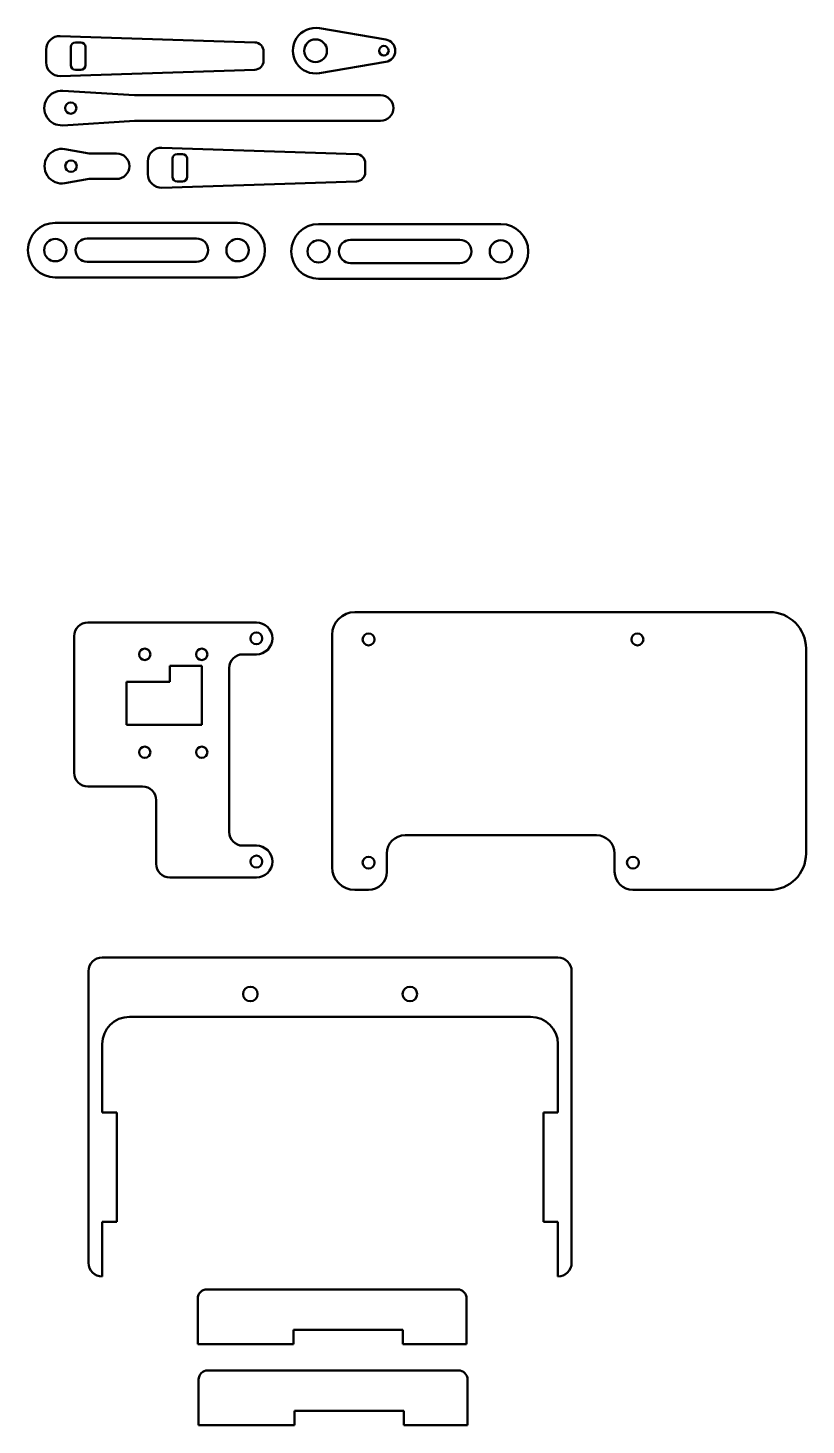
# Model space of a CAD drawing. Header units: millimetres. Extents: x 43 to 213, y 222 to 528.
import ezdxf

# ---------------------------------------------------------------- set-up
doc = ezdxf.new("R2010")
doc.units = ezdxf.units.MM
doc.layers.add('Visible (ANSI)', color=7, linetype='Continuous', lineweight=50)

msp = doc.modelspace()

# ---------------------------------------------------------------- linework, layer by layer
at = {"layer": 'Visible (ANSI)'}
for p, q in [((121.21, 525.91), (106.63, 528.37)), ((92.47, 525.26), (49.79, 526.66)), ((53.09, 525.27), (54.29, 525.27)), ((46.69, 523.67), (46.69, 520.87)), ((52.09, 520.27), (52.09, 524.27)), ((55.29, 524.27), (55.29, 520.27)), ((94.4, 521.27), (94.4, 523.27)), ((49.79, 517.87), (92.47, 519.27)), ((54.29, 519.27), (53.09, 519.27)), ((106.63, 518.51), (121.21, 520.98)), ((66.08, 513.65), (50.32, 514.64)), ((120.08, 513.65), (66.08, 513.65)), ((50.32, 507.05), (66.08, 508.05)), ((66.08, 508.05), (120.08, 508.05)), ((56.14, 500.89), (50.8, 501.84)), ((62.14, 500.89), (56.14, 500.89)), ((114.77, 500.75), (72.1, 502.15)), ((75.4, 500.75), (76.6, 500.75)), ((69, 499.15), (69, 496.35)), ((74.4, 495.75), (74.4, 499.75)), ((77.6, 499.75), (77.6, 495.75)), ((116.7, 496.75), (116.7, 498.75)), ((50.8, 494.35), (56.14, 495.29)), ((56.14, 495.29), (62.14, 495.29)), ((72.1, 493.35), (114.77, 494.75)), ((76.6, 494.75), (75.4, 494.75)), ((88.69, 485.66), (48.69, 485.66)), ((146.47, 485.38), (106.47, 485.38)), ((55.69, 482.21), (79.69, 482.21)), ((113.47, 481.93), (137.47, 481.93)), ((79.69, 477.11), (55.69, 477.11)), ((137.47, 476.83), (113.47, 476.83)), ((48.69, 473.66), (88.69, 473.66)), ((106.47, 473.38), (146.47, 473.38)), ((205.43, 400.18), (114.43, 400.18)), ((92.82, 397.91), (55.82, 397.91)), ((52.82, 394.91), (52.82, 364.91)), ((109.43, 395.18), (109.43, 344.18)), ((89.82, 390.91), (92.82, 390.91)), ((213.43, 347.18), (213.43, 392.18)), ((73.82, 384.91), (73.82, 388.41)), ((73.82, 388.41), (80.82, 388.41)), ((80.82, 388.41), (80.82, 375.41)), ((86.82, 351.91), (86.82, 387.91)), ((64.32, 375.41), (64.32, 384.91)), ((64.32, 384.91), (73.82, 384.91)), ((80.82, 375.41), (64.32, 375.41)), ((55.82, 361.91), (67.82, 361.91)), ((70.82, 358.91), (70.82, 344.91)), ((125.43, 351.18), (167.43, 351.18)), ((92.82, 348.91), (89.82, 348.91)), ((121.43, 343.18), (121.43, 347.18)), ((171.43, 347.18), (171.43, 343.18)), ((73.82, 341.91), (92.82, 341.91)), ((114.43, 339.18), (117.43, 339.18)), ((175.43, 339.18), (205.43, 339.18)), ((158.99, 324.33), (58.99, 324.33)), ((55.99, 321.33), (55.99, 257.33)), ((161.99, 257.33), (161.99, 321.33)), ((64.99, 311.33), (152.99, 311.33)), ((58.99, 290.33), (58.99, 305.33)), ((158.99, 305.33), (158.99, 290.33)), ((62.19, 290.33), (58.99, 290.33)), ((62.19, 266.33), (62.19, 290.33)), ((155.79, 290.33), (155.79, 266.33)), ((158.99, 290.33), (155.79, 290.33)), ((58.99, 266.33), (62.19, 266.33)), ((58.99, 254.33), (58.99, 266.33)), ((155.79, 266.33), (158.99, 266.33)), ((158.99, 266.33), (158.99, 254.33)), ((79.95, 249.47), (79.95, 239.47)), ((136.95, 251.47), (81.95, 251.47)), ((138.95, 239.47), (138.95, 249.47)), ((100.95, 239.47), (100.95, 242.57)), ((100.95, 242.57), (124.95, 242.57)), ((124.95, 242.57), (124.95, 239.47)), ((79.95, 239.47), (100.95, 239.47)), ((124.95, 239.47), (138.95, 239.47)), ((137.15, 233.69), (82.15, 233.69)), ((80.15, 231.69), (80.15, 221.69)), ((139.15, 221.69), (139.15, 231.69)), ((101.15, 221.69), (101.15, 224.79)), ((101.15, 224.79), (125.15, 224.79)), ((125.15, 224.79), (125.15, 221.69)), ((80.15, 221.69), (101.15, 221.69)), ((125.15, 221.69), (139.15, 221.69))]:
    msp.add_line(p, q, dxfattribs=at)
for centre, radius in [((105.8, 523.44), 2.5), ((120.8, 523.44), 1.05), ((52.08, 510.85), 1.25), ((52.14, 498.09), 1.25), ((48.69, 479.66), 2.45), ((88.69, 479.66), 2.45), ((106.47, 479.38), 2.45), ((146.47, 479.38), 2.45), ((92.82, 394.41), 1.3), ((117.43, 394.18), 1.3), ((176.43, 394.18), 1.3), ((68.32, 390.91), 1.25), ((80.82, 390.91), 1.25), ((68.32, 369.41), 1.25), ((80.82, 369.41), 1.25), ((92.82, 345.41), 1.3), ((117.43, 345.18), 1.3), ((175.43, 345.18), 1.3), ((91.49, 316.33), 1.6), ((126.49, 316.33), 1.6)]:
    msp.add_circle(centre, radius, dxfattribs=at)
for centre, radius, start, end in [((105.8, 523.44), 5, 80.4059, 279.5941), ((49.69, 523.67), 3, 88.1216, 180), ((53.09, 524.27), 1, 90, 180), ((54.29, 524.27), 1, 0, 90), ((92.4, 523.27), 2, 0, 88.1216), ((120.8, 523.44), 2.5, 279.5941, 80.4059), ((49.69, 520.87), 3, 180, 271.8784), ((53.09, 520.27), 1, 180, 270), ((54.29, 520.27), 1, 270, 0), ((92.4, 521.27), 2, 271.8784, 0), ((50.08, 510.85), 3.8, 86.3968, 273.6032), ((120.08, 510.85), 2.8, 270, 90), ((50.14, 498.09), 3.8, 79.9931, 280.0069), ((62.14, 498.09), 2.8, 270, 90), ((72, 499.15), 3, 88.1216, 180), ((75.4, 499.75), 1, 90, 180), ((76.6, 499.75), 1, 0, 90), ((114.7, 498.75), 2, 0, 88.1216), ((72, 496.35), 3, 180, 271.8784), ((75.4, 495.75), 1, 180, 270), ((76.6, 495.75), 1, 270, 0), ((114.7, 496.75), 2, 271.8784, 0), ((48.69, 479.66), 6, 90, 270), ((88.69, 479.66), 6, 270, 90), ((106.47, 479.38), 6, 90, 270), ((146.47, 479.38), 6, 270, 90), ((55.69, 479.66), 2.55, 90, 270), ((79.69, 479.66), 2.55, 270, 90), ((113.47, 479.38), 2.55, 90, 270), ((137.47, 479.38), 2.55, 270, 90), ((114.43, 395.18), 5, 90, 180), ((205.43, 392.18), 8, 0, 90), ((55.82, 394.91), 3, 90, 180), ((92.82, 394.41), 3.5, 270, 90), ((89.82, 387.91), 3, 90, 180), ((55.82, 364.91), 3, 180, 270), ((67.82, 358.91), 3, 0, 90), ((89.82, 351.91), 3, 180, 270), ((125.43, 347.18), 4, 90, 180), ((167.43, 347.18), 4, 0, 90), ((92.82, 345.41), 3.5, 270, 90), ((205.43, 347.18), 8, 270, 0), ((73.82, 344.91), 3, 180, 270), ((114.43, 344.18), 5, 180, 270), ((117.43, 343.18), 4, 270, 0), ((175.43, 343.18), 4, 180, 270), ((58.99, 321.33), 3, 90, 180), ((158.99, 321.33), 3, 0, 90), ((64.99, 305.33), 6, 90, 180), ((152.99, 305.33), 6, 0, 90), ((58.99, 257.33), 3, 180, 270), ((158.99, 257.33), 3, 270, 0), ((81.95, 249.47), 2, 90, 180), ((136.95, 249.47), 2, 0, 90), ((82.15, 231.69), 2, 90, 180), ((137.15, 231.69), 2, 0, 90)]:
    msp.add_arc(centre, radius, start, end, dxfattribs=at)

doc.saveas('drawing.dxf')
